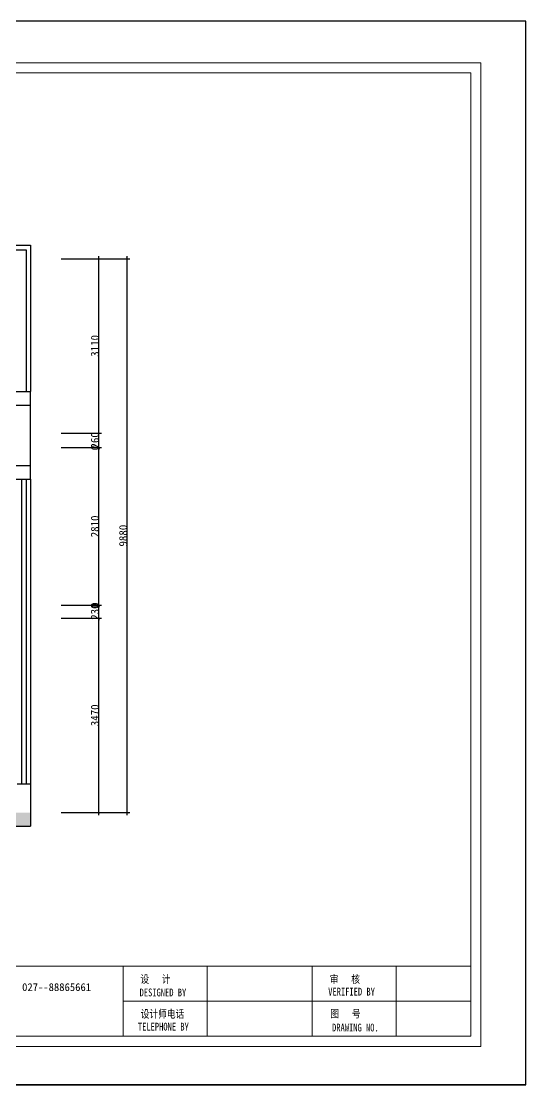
# Model space of a CAD drawing. Header units: inches. Extents: x 1174834 to 1369688, y -175882 to -108740.
# Drawn here: x 1323863 to 1332861, y -175882 to -156912 of the extents above; entities that cross this region are included whole.
import ezdxf

# ---------------------------------------------------------------- set-up
doc = ezdxf.new("R2010")
doc.units = ezdxf.units.IN
doc.header["$LTSCALE"] = 500
doc.header["$MEASUREMENT"] = 0
doc.layers.add('022外尺寸标注', color=4, linetype='Continuous', lineweight=0)
doc.layers.add('填充线', color=143, linetype='Continuous', lineweight=9)
for name, color, linetype in [('A-01-原始墙体', 7, 'Continuous'), ('SH-尺寸标注', 32, 'Continuous'), ('WALL', 255, 'Continuous'), ('填充', 251, 'Continuous'), ('家具', 2, 'Continuous'), ('特细线', 251, 'Continuous')]:
    doc.layers.add(name, color=color, linetype=linetype)
doc.styles.add('QHGM-宋体', font='', dxfattribs={"width": 0.8})
doc.styles.add('宋体', font='', dxfattribs={"height": 80})
doc.styles.add('样式_1', font='')
doc.styles.add('黑体', font='simhei.ttf', dxfattribs={"height": 80})
doc.styles.get('QHGM-宋体').set_extended_font_data('SimSun')
doc.styles.get('宋体').set_extended_font_data('NSimSun')
doc.styles.get('样式_1').set_extended_font_data('FangSong_GB2312')
doc.dimstyles.new('D_20_2.35', dxfattribs={"dimtxt": 142.857143, "dimasz": 35.714286, "dimexe": 47.619048, "dimexo": 0, "dimgap": 0, "dimtad": 1, "dimdec": 0, "dimzin": 1, "dimdsep": 46, "dimtxsty": 'Standard', "dimblk": 'ARCHTICK', "dimcen": 0.09, "dimdle": 47.619048, "dimclrd": 252, "dimclre": 252, "dimclrt": 134, "dimadec": 0, "dimazin": 0, "dimtfac": 1, "dimtdec": 4, "dimtix": 1, "dimtmove": 2, "dimatfit": 3, "dimfxl": 1, "dimtolj": 1, "dimtzin": 0, "dimarcsym": 0})

# ---------------------------------------------------------------- blocks, each defined once
blk = doc.blocks.new('_ArchTick')
at = {"color": 0, "linetype": 'ByBlock', "const_width": 0.15}
blk.add_lwpolyline([(-0.5, -0.5), (0.5, 0.5)], dxfattribs=at)
blk = doc.blocks.new('*D63')
at = {"layer": 'Defpoints', "color": 0, "linetype": 'Continuous', "lineweight": -3, "transparency": 16777216}
for p in [(1324574, -167557), (1325249, -167557), (1324574, -171027)]:
    blk.add_point(p, dxfattribs=at)
at = {"layer": 'SH-尺寸标注', "color": 252, "linetype": 'Continuous', "lineweight": -2, "transparency": 16777216}
for p, q in [((1324574, -167557), (1325296, -167557)), ((1325249, -171075), (1325249, -167510)), ((1324574, -171027), (1325296, -171027))]:
    blk.add_line(p, q, dxfattribs=at)
at = {"layer": 'SH-尺寸标注', "color": 252, "linetype": 'Continuous', "lineweight": -2, "transparency": 16777216, "xscale": 35.71428581050463, "yscale": 35.71428581050463, "zscale": 35.71428581050463}
for p, rotation in [((1325249, -167557), 90), ((1325249, -171027), 270)]:
    blk.add_blockref('_ArchTick', p, dxfattribs=dict(at, rotation=rotation))
at = {"layer": 'SH-尺寸标注', "color": 134, "linetype": 'Continuous', "transparency": 16777216, "insert": (1325177, -169292), "char_height": 142.9, "attachment_point": 5, "rotation": 90}
blk.add_mtext('\\A1;3470', dxfattribs=at)
blk = doc.blocks.new('*D64')
at = {"layer": 'Defpoints', "color": 0, "linetype": 'Continuous', "lineweight": -3, "transparency": 16777216}
for p in [(1324574, -167327), (1325249, -167327), (1324574, -167557)]:
    blk.add_point(p, dxfattribs=at)
at = {"layer": 'SH-尺寸标注', "color": 252, "linetype": 'Continuous', "lineweight": -2, "transparency": 16777216}
for p, q in [((1325249, -167327), (1325249, -167292)), ((1324574, -167327), (1325296, -167327)), ((1325249, -167557), (1325249, -167327)), ((1324574, -167557), (1325296, -167557)), ((1325249, -167557), (1325249, -167593))]:
    blk.add_line(p, q, dxfattribs=at)
at = {"layer": 'SH-尺寸标注', "color": 252, "linetype": 'Continuous', "lineweight": -2, "transparency": 16777216, "xscale": 35.71428581050463, "yscale": 35.71428581050463, "zscale": 35.71428581050463}
for p, rotation in [((1325249, -167327), 270), ((1325249, -167557), 90)]:
    blk.add_blockref('_ArchTick', p, dxfattribs=dict(at, rotation=rotation))
at = {"layer": 'SH-尺寸标注', "color": 134, "linetype": 'Continuous', "transparency": 16777216, "insert": (1325177, -167442), "char_height": 142.9, "attachment_point": 5, "rotation": 90}
blk.add_mtext('\\A1;230', dxfattribs=at)
blk = doc.blocks.new('*D65')
at = {"layer": 'Defpoints', "color": 0, "linetype": 'Continuous', "lineweight": -3, "transparency": 16777216}
for p in [(1324574, -167327), (1324574, -167327), (1325249, -167327)]:
    blk.add_point(p, dxfattribs=at)
at = {"layer": 'SH-尺寸标注', "color": 252, "linetype": 'Continuous', "lineweight": -2, "transparency": 16777216}
for p, q in [((1325249, -167327), (1325249, -167292)), ((1324574, -167327), (1325296, -167327)), ((1324574, -167327), (1325296, -167327)), ((1325249, -167327), (1325249, -167363)), ((1325249, -167327), (1325249, -167327))]:
    blk.add_line(p, q, dxfattribs=at)
at = {"layer": 'SH-尺寸标注', "color": 252, "linetype": 'Continuous', "lineweight": -2, "transparency": 16777216, "xscale": 35.71428581050463, "yscale": 35.71428581050463, "zscale": 35.71428581050463}
for rotation in [90, 270]:
    blk.add_blockref('_ArchTick', (1325249, -167327), dxfattribs=dict(at, rotation=rotation))
at = {"layer": 'SH-尺寸标注', "color": 134, "linetype": 'Continuous', "transparency": 16777216, "insert": (1325177, -167327), "char_height": 142.9, "attachment_point": 5, "rotation": 90}
blk.add_mtext('\\A1;0', dxfattribs=at)
blk = doc.blocks.new('*D66')
at = {"layer": 'Defpoints', "color": 0, "linetype": 'Continuous', "lineweight": -3, "transparency": 16777216}
for p in [(1324574, -164517), (1325249, -164517), (1324574, -167327)]:
    blk.add_point(p, dxfattribs=at)
at = {"layer": 'SH-尺寸标注', "color": 252, "linetype": 'Continuous', "lineweight": -2, "transparency": 16777216}
for p, q in [((1325249, -167375), (1325249, -164470)), ((1324574, -164517), (1325296, -164517)), ((1324574, -167327), (1325296, -167327))]:
    blk.add_line(p, q, dxfattribs=at)
at = {"layer": 'SH-尺寸标注', "color": 252, "linetype": 'Continuous', "lineweight": -2, "transparency": 16777216, "xscale": 35.71428581050463, "yscale": 35.71428581050463, "zscale": 35.71428581050463}
for p, rotation in [((1325249, -164517), 90), ((1325249, -167327), 270)]:
    blk.add_blockref('_ArchTick', p, dxfattribs=dict(at, rotation=rotation))
at = {"layer": 'SH-尺寸标注', "color": 134, "linetype": 'Continuous', "transparency": 16777216, "insert": (1325177, -165922), "char_height": 142.9, "attachment_point": 5, "rotation": 90}
blk.add_mtext('\\A1;2810', dxfattribs=at)
blk = doc.blocks.new('*D67')
at = {"layer": 'Defpoints', "color": 0, "linetype": 'Continuous', "lineweight": -3, "transparency": 16777216}
for p in [(1324574, -164517), (1324574, -164517), (1325249, -164517)]:
    blk.add_point(p, dxfattribs=at)
at = {"layer": 'SH-尺寸标注', "color": 252, "linetype": 'Continuous', "lineweight": -2, "transparency": 16777216}
for p, q in [((1324574, -164517), (1325296, -164517)), ((1324574, -164517), (1325296, -164517)), ((1325249, -164517), (1325249, -164482)), ((1325249, -164517), (1325249, -164553)), ((1325249, -164517), (1325249, -164517))]:
    blk.add_line(p, q, dxfattribs=at)
at = {"layer": 'SH-尺寸标注', "color": 252, "linetype": 'Continuous', "lineweight": -2, "transparency": 16777216, "xscale": 35.71428581050463, "yscale": 35.71428581050463, "zscale": 35.71428581050463}
for rotation in [90, 270]:
    blk.add_blockref('_ArchTick', (1325249, -164517), dxfattribs=dict(at, rotation=rotation))
at = {"layer": 'SH-尺寸标注', "color": 134, "linetype": 'Continuous', "transparency": 16777216, "insert": (1325177, -164517), "char_height": 142.9, "attachment_point": 5, "rotation": 90}
blk.add_mtext('\\A1;0', dxfattribs=at)
blk = doc.blocks.new('*D68')
at = {"layer": 'Defpoints', "color": 0, "linetype": 'Continuous', "lineweight": -3, "transparency": 16777216}
for p in [(1324574, -164257), (1325249, -164257), (1324574, -164517)]:
    blk.add_point(p, dxfattribs=at)
at = {"layer": 'SH-尺寸标注', "color": 252, "linetype": 'Continuous', "lineweight": -2, "transparency": 16777216}
for p, q in [((1324574, -164257), (1325296, -164257)), ((1325249, -164257), (1325249, -164222)), ((1325249, -164517), (1325249, -164257)), ((1324574, -164517), (1325296, -164517)), ((1325249, -164517), (1325249, -164553))]:
    blk.add_line(p, q, dxfattribs=at)
at = {"layer": 'SH-尺寸标注', "color": 252, "linetype": 'Continuous', "lineweight": -2, "transparency": 16777216, "xscale": 35.71428581050463, "yscale": 35.71428581050463, "zscale": 35.71428581050463}
for p, rotation in [((1325249, -164257), 270), ((1325249, -164517), 90)]:
    blk.add_blockref('_ArchTick', p, dxfattribs=dict(at, rotation=rotation))
at = {"layer": 'SH-尺寸标注', "color": 134, "linetype": 'Continuous', "transparency": 16777216, "insert": (1325177, -164387), "char_height": 142.9, "attachment_point": 5, "rotation": 90}
blk.add_mtext('\\A1;260', dxfattribs=at)
blk = doc.blocks.new('*D69')
at = {"layer": 'Defpoints', "color": 0, "linetype": 'Continuous', "lineweight": -3, "transparency": 16777216}
for p in [(1324574, -161147), (1325249, -161147), (1324574, -164257)]:
    blk.add_point(p, dxfattribs=at)
at = {"layer": 'SH-尺寸标注', "color": 252, "linetype": 'Continuous', "lineweight": -2, "transparency": 16777216}
for p, q in [((1324574, -161147), (1325296, -161147)), ((1325249, -164305), (1325249, -161100)), ((1324574, -164257), (1325296, -164257))]:
    blk.add_line(p, q, dxfattribs=at)
at = {"layer": 'SH-尺寸标注', "color": 252, "linetype": 'Continuous', "lineweight": -2, "transparency": 16777216, "xscale": 35.71428581050463, "yscale": 35.71428581050463, "zscale": 35.71428581050463}
for p, rotation in [((1325249, -161147), 90), ((1325249, -164257), 270)]:
    blk.add_blockref('_ArchTick', p, dxfattribs=dict(at, rotation=rotation))
at = {"layer": 'SH-尺寸标注', "color": 134, "linetype": 'Continuous', "transparency": 16777216, "insert": (1325177, -162702), "char_height": 142.9, "attachment_point": 5, "rotation": 90}
blk.add_mtext('\\A1;3110', dxfattribs=at)
blk = doc.blocks.new('*D70')
at = {"layer": 'Defpoints', "color": 0, "linetype": 'Continuous', "lineweight": -3, "transparency": 16777216}
for p in [(1324574, -161147), (1325752, -161147), (1324574, -171027)]:
    blk.add_point(p, dxfattribs=at)
at = {"layer": 'SH-尺寸标注', "color": 252, "linetype": 'Continuous', "lineweight": -2, "transparency": 16777216}
for p, q in [((1324574, -161147), (1325800, -161147)), ((1325752, -171075), (1325752, -161100)), ((1324574, -171027), (1325800, -171027))]:
    blk.add_line(p, q, dxfattribs=at)
at = {"layer": 'SH-尺寸标注', "color": 252, "linetype": 'Continuous', "lineweight": -2, "transparency": 16777216, "xscale": 35.71428581050463, "yscale": 35.71428581050463, "zscale": 35.71428581050463}
for p, rotation in [((1325752, -161147), 90), ((1325752, -171027), 270)]:
    blk.add_blockref('_ArchTick', p, dxfattribs=dict(at, rotation=rotation))
at = {"layer": 'SH-尺寸标注', "color": 134, "linetype": 'Continuous', "transparency": 16777216, "insert": (1325681, -166087), "char_height": 142.9, "attachment_point": 5, "rotation": 90}
blk.add_mtext('\\A1;9880', dxfattribs=at)
blk = doc.blocks.new('grhfgxghd')
at = {"layer": '填充'}
h = blk.add_hatch(color=256, dxfattribs=at)
edge = h.paths.add_edge_path()
edge.add_line((4603.04, -586.82), (4601.8, -586.82))
edge.add_line((4601.8, -586.82), (4606.01, -582.6))
edge.add_line((4606.01, -582.6), (4610.23, -586.82))
edge.add_line((4610.23, -586.82), (4609, -586.82))
edge.add_ellipse((4606.02, -587.69), major_axis=(3.1, 0), ratio=1, start_angle=16.2569, end_angle=163.6607)
edge = h.paths.add_edge_path()
edge.add_line((4617.71, -594.3), (4613.66, -598.36))
edge.add_line((4613.66, -598.36), (4613.66, -597.18))
edge.add_ellipse((4612.65, -594.25), major_axis=(3.1, 0), ratio=1, start_angle=-71.1175, end_angle=-0.0533)
edge.add_ellipse((4612.65, -594.25), major_axis=(-3.1, 0), ratio=1, start_angle=180.0264, end_angle=251.0906)
edge.add_line((4613.66, -591.31), (4613.66, -590.25))
edge.add_line((4613.66, -590.25), (4617.71, -594.3))
edge = h.paths.add_edge_path()
edge.add_ellipse((4599.6, -594.18), major_axis=(3.1, 0), ratio=1, start_angle=179.9724, end_angle=251.2533)
edge.add_line((4598.6, -597.12), (4598.6, -598.6))
edge.add_line((4598.6, -598.6), (4594.31, -594.3))
edge.add_line((4594.31, -594.3), (4598.6, -590.01))
edge.add_line((4598.6, -590.01), (4598.6, -591.24))
edge.add_ellipse((4599.6, -594.18), major_axis=(3.1, 0), ratio=1, start_angle=108.6746, end_angle=179.9555)
edge = h.paths.add_edge_path()
edge.add_line((4601.18, -601.17), (4603.01, -601.17))
edge.add_ellipse((4606.09, -600.8), major_axis=(3.1, 0), ratio=1, start_angle=186.7941, end_angle=353.0374)
edge.add_line((4609.17, -601.17), (4610.84, -601.17))
edge.add_line((4610.84, -601.17), (4606.01, -606))
edge.add_line((4606.01, -606), (4601.18, -601.17))
for p, q in [((4606.01, -582.6), (4601.8, -586.82)), ((4610.23, -586.82), (4606.01, -582.6)), ((4603.04, -586.82), (4601.8, -586.82)), ((4610.23, -586.82), (4609, -586.82)), ((4617.71, -594.3), (4613.66, -590.25)), ((4613.66, -590.25), (4613.66, -591.31)), ((4613.66, -598.36), (4617.71, -594.3)), ((4613.66, -597.18), (4613.66, -598.36)), ((4601.18, -601.17), (4606.01, -606)), ((4603.01, -601.17), (4601.18, -601.17)), ((4606.01, -606), (4610.84, -601.17)), ((4610.84, -601.17), (4609.17, -601.17))]:
    blk.add_line(p, q, dxfattribs=at)
for centre in [(4606.02, -587.69), (4599.6, -594.18), (4612.65, -594.25), (4606.09, -600.8)]:
    blk.add_ellipse(centre, major_axis=(-3.1, 0), ratio=1, start_param=3.141678, end_param=9.424863, dxfattribs=at)
at = {"layer": 'WALL', "color": 4}
for s, p in [('A', (4604.67, -589.87)), ('B', (4597.98, -596.43)), ('D', (4611.14, -596.34)), ('C', (4604.71, -602.81))]:
    blk.add_text(s, height=4.14, dxfattribs=at).set_placement(p)
blk = doc.blocks.new('gndghfggn')
at = {"layer": '022外尺寸标注'}
h = blk.add_hatch(color=143, dxfattribs=at)
h.dxf.hatch_style = 1
h.paths.add_polyline_path([(4708.14, -1030.86), (4707.46, -1030.86), (4707.46, -1031.54), (4708.14, -1031.54)], flags=17)
h.paths.add_polyline_path([(4708.93, -1030.86), (4708.25, -1030.86), (4708.25, -1031.54), (4708.93, -1031.54)], flags=17)
h.paths.add_polyline_path([(4708.93, -1032.34), (4708.93, -1031.66), (4708.25, -1031.66), (4708.25, -1032.34)], flags=17)
h.paths.add_polyline_path([(4708.14, -1031.66), (4707.46, -1031.66), (4707.46, -1032.34), (4708.14, -1032.34)], flags=17)
h.paths.add_polyline_path([(4710.39, -1028.73), (4708.02, -1028.73), (4707.62, -1028.77), (4707.04, -1028.94), (4706.7, -1029.1), (4706.37, -1029.31), (4706.02, -1029.61), (4705.8, -1029.84), (4705.54, -1030.22), (4705.33, -1030.65), (4705.17, -1031.15), (4705.12, -1031.56), (4705.12, -1034.73), (4705.63, -1034.73), (4705.63, -1031.71), (4705.66, -1031.4), (4705.7, -1031.18), (4705.76, -1030.99), (4705.85, -1030.73), (4706.05, -1030.36), (4706.27, -1030.1), (4706.51, -1029.86), (4706.75, -1029.68), (4706.93, -1029.57), (4707.07, -1029.49), (4707.22, -1029.44), (4707.43, -1029.37), (4707.64, -1029.3), (4707.9, -1029.25), (4710.39, -1029.25), (4710.39, -1034.74), (4710.9, -1034.74), (4710.9, -1026.02), (4711.04, -1026.09), (4711.14, -1026.15), (4711.24, -1026.23), (4711.29, -1026.29), (4711.34, -1026.33), (4711.42, -1026.44), (4711.51, -1026.59), (4711.56, -1026.72), (4711.58, -1026.77), (4711.61, -1026.83), (4711.62, -1026.91), (4711.64, -1027.02), (4711.66, -1027.11), (4711.66, -1034.74), (4712.18, -1034.74), (4712.18, -1027.13), (4712.16, -1026.9), (4712.1, -1026.66), (4711.98, -1026.37), (4711.84, -1026.12), (4711.62, -1025.87), (4711.38, -1025.68), (4711.25, -1025.62), (4710.9, -1025.48), (4710.9, -1023.79), (4707.06, -1023.79), (4707.06, -1024.27), (4707.14, -1024.6), (4707.32, -1024.97), (4707.55, -1025.23), (4707.8, -1025.43), (4708.08, -1025.58), (4708.35, -1025.69), (4708.74, -1025.79), (4709.09, -1025.84), (4709.57, -1025.9), (4710.02, -1025.93), (4710.39, -1025.93)])
h.paths.add_polyline_path([(4710.4, -1025.43), (4710.04, -1025.43), (4709.62, -1025.4), (4709.16, -1025.34), (4708.84, -1025.3), (4708.51, -1025.21), (4708.29, -1025.12), (4708.07, -1025.01), (4707.89, -1024.87), (4707.74, -1024.69), (4707.62, -1024.44), (4707.58, -1024.29), (4710.4, -1024.29)], flags=16)
h.paths.add_polyline_path([(4711.43, -1025, 0.456232), (4713.06, -1023.39, 0.456232)])
at = {"layer": '022外尺寸标注', "color": 143}
for points in [[(4710.9, -1026.02), (4711.04, -1026.09), (4711.14, -1026.15), (4711.24, -1026.23), (4711.29, -1026.29), (4711.34, -1026.33), (4711.42, -1026.44), (4711.51, -1026.59), (4711.56, -1026.72), (4711.58, -1026.77), (4711.61, -1026.83), (4711.62, -1026.91), (4711.64, -1027.02), (4711.66, -1027.11), (4711.66, -1034.74), (4712.18, -1034.74), (4712.18, -1027.13), (4712.16, -1026.9), (4712.1, -1026.66), (4711.98, -1026.37), (4711.84, -1026.12), (4711.62, -1025.87), (4711.38, -1025.68), (4711.25, -1025.62), (4710.9, -1025.48), (4710.9, -1023.79), (4707.06, -1023.79), (4707.06, -1024.27), (4707.14, -1024.6), (4707.32, -1024.97), (4707.55, -1025.23), (4707.8, -1025.43), (4708.08, -1025.58), (4708.35, -1025.69), (4708.74, -1025.79), (4709.09, -1025.84), (4709.57, -1025.9), (4710.02, -1025.93), (4710.39, -1025.93), (4710.39, -1028.73), (4708.02, -1028.73), (4707.62, -1028.77), (4707.04, -1028.94), (4706.7, -1029.1), (4706.37, -1029.31), (4706.02, -1029.61), (4705.8, -1029.84), (4705.54, -1030.22), (4705.33, -1030.65), (4705.17, -1031.15), (4705.12, -1031.56), (4705.12, -1034.73), (4705.63, -1034.73), (4705.63, -1031.71), (4705.66, -1031.4), (4705.7, -1031.18), (4705.76, -1030.99), (4705.85, -1030.73), (4706.05, -1030.36), (4706.27, -1030.1), (4706.51, -1029.86), (4706.75, -1029.68), (4706.93, -1029.57), (4707.07, -1029.49), (4707.22, -1029.44), (4707.43, -1029.37), (4707.64, -1029.3), (4707.9, -1029.25), (4710.39, -1029.25), (4710.39, -1034.74)], [(4710.39, -1034.74), (4710.9, -1034.74), (4710.9, -1026.02)]]:
    blk.add_lwpolyline(points, dxfattribs=at)
for points in [[(4710.4, -1025.43), (4710.4, -1024.29), (4707.58, -1024.29), (4707.62, -1024.44), (4707.74, -1024.69), (4707.89, -1024.87), (4708.07, -1025.01), (4708.29, -1025.12), (4708.51, -1025.21), (4708.84, -1025.3), (4709.16, -1025.34), (4709.62, -1025.4), (4710.04, -1025.43)], [(4707.46, -1031.54), (4708.14, -1031.54), (4708.14, -1030.86), (4707.46, -1030.86)], [(4707.46, -1032.34), (4708.14, -1032.34), (4708.14, -1031.66), (4707.46, -1031.66)], [(4708.25, -1031.54), (4708.93, -1031.54), (4708.93, -1030.86), (4708.25, -1030.86)], [(4708.25, -1032.34), (4708.93, -1032.34), (4708.93, -1031.66), (4708.25, -1031.66)]]:
    blk.add_lwpolyline(points, close=True, dxfattribs=at)
for centre, start, end in [((4712.95, -1024.9), 85.683, 183.7789), ((4711.55, -1023.49), 265.683, 3.7789)]:
    blk.add_arc(centre, 1.52, start, end, dxfattribs=at)
at = {"layer": '022外尺寸标注', "color": 143, "attachment_point": 1}
for s, width, insert, char_height, style in [('{\\f南宋书局体|b1|i0|c134|p2;\\T1.3;长颈鹿装饰}', 35.0689, (4713.92, -1026.39), 4, '宋体'), ('{\\f汉仪全唐诗简|b1|i0|c134|p18;\\T1.3;GIRAFFE DECOR}', 39.5744, (4714.68, -1032.6), 1.5, '样式_1')]:
    blk.add_mtext_dynamic_manual_height_columns(s, width=width, gutter_width=12.5, heights=[0], dxfattribs=dict(at, insert=insert, char_height=char_height, style=style))
blk = doc.blocks.new('JNNJ')
at = {"layer": 'WALL', "color": 8, "ltscale": 0.5}
for p, q in [((283797, -80914), (283797, -98160)), ((308185, -80914), (283797, -80914)), ((308185, -98160), (308185, -80914)), ((283797, -98160), (308185, -98160)), ((308185, -98160), (283797, -98160))]:
    blk.add_line(p, q, dxfattribs=at)
at = {"layer": '填充线'}
for p, q in [((284431, -81588), (307456, -81588)), ((284431, -97537), (284431, -81588)), ((307456, -81588), (307456, -97537)), ((284594, -81751), (284594, -97374)), ((307293, -81751), (284594, -81751)), ((307293, -97374), (307293, -81751)), ((307293, -96236), (284612, -96236)), ((301659, -96805), (307293, -96805)), ((284594, -97374), (307293, -97374)), ((284431, -97537), (307456, -97537))]:
    blk.add_line(p, q, dxfattribs=at)
blk = doc.blocks.new('HHYT')
at = {"layer": '填充线'}
for p, q in [((390529, -114619), (390529, -113481)), ((397952, -113481), (397952, -114619)), ((400946, -113481), (400946, -114619)), ((400946, -113481), (400946, -114619)), ((402306, -113481), (402306, -114619)), ((404011, -113481), (404011, -114619)), ((405371, -113481), (405371, -114619))]:
    blk.add_line(p, q, dxfattribs=at)
blk.add_blockref('JNNJ', (99287, -17246))
at = {"layer": '填充'}
for name, p, xscale, yscale, zscale in [('grhfgxghd', (170750, -86449), 46.45337964286096, 46.45337964286096, 46.45337964286096), ('gndghfggn', (117997, -54237), 58.06672455353011, 58.06672455353011, 58.06672455353011)]:
    blk.add_blockref(name, p, dxfattribs=dict(at, xscale=xscale, yscale=yscale, zscale=zscale))
at = {"layer": '填充线'}
for s, height, style, width, p in [('设   计', 126.5, 'QHGM-宋体', 0.8, (401222, -113756)), ('审   核', 126.5, 'QHGM-宋体', 0.8, (404294, -113759)), ('武汉市长颈鹿装饰设计工程有限责任公司', 166.55, 'QHGM-宋体', 0.8, (393701, -114005)), ('咨询热线：027--88865661 ', 126.47, '宋体', 1, (398443, -113886)), ('DESIGNED BY', 126.47, 'QHGM-宋体', 0.8, (401210, -113972)), ('VERIFIED BY', 126.47, 'QHGM-宋体', 0.8, (404269, -113959)), ('设计师电话', 126.5, 'QHGM-宋体', 0.8, (401228, -114321)), ('图   号', 126.5, 'QHGM-宋体', 0.8, (404305, -114317)), (' TELEPHONE BY', 126.47, 'QHGM-宋体', 0.8, (401114, -114527)), ('DRAWING NO.', 126.47, 'QHGM-宋体', 0.8, (404331, -114541))]:
    blk.add_text(s, height=height, dxfattribs=dict(at, style=style, width=width)).set_placement(p)
for s, height, style, p in [('地址：武汉市白沙洲大道白沙洲未来城4栋2楼', 102.81, '黑体', (393692, -114311)), ('网址: ', 126.5, '宋体', (398433, -114314))]:
    blk.add_text(s, height=height, dxfattribs=dict(at, style=style)).set_placement(p)
at = {"layer": '家具', "color": 8, "width": 1}
for s, p in [('图中所标尺寸施工方必须在现场度量，如有误差', (385532, -113923)), ('行，如有改动必须通知设计师。', (385541, -114399))]:
    blk.add_text(s, height=142.79, dxfattribs=at).set_placement(p)
at = {"layer": '家具', "color": 8}
blk.add_text('以现场尺寸为准！所有施工必须严格按照图纸进', height=142.79, dxfattribs=at).set_placement((385535, -114161))

msp = doc.modelspace()

# ---------------------------------------------------------------- hatches: boundary and pattern name
at = {"layer": '特细线'}
h = msp.add_hatch(color=256, dxfattribs=at)
h.dxf.hatch_style = 1
h.paths.add_polyline_path([(1324028.3, -171027.4), (1322478.3, -171027.4), (1322478.3, -170848.3), (1322478.3, -170512), (1322218.3, -170512), (1322218.3, -171027.4), (1320851.5, -171027.4), (1320851.5, -171267.4), (1324028.3, -171267.4)])

# ---------------------------------------------------------------- linework, layer by layer
at = {"layer": 'A-01-原始墙体', "color": 4}
for p, q in [((1323128.3, -163517.4), (1324028.3, -163517.4)), ((1324028.3, -163757.4), (1324028.3, -163517.4)), ((1323458.3, -163757.4), (1324028.3, -163757.4)), ((1324028.3, -165077.4), (1324028.3, -163757.4)), ((1323458.3, -164837.4), (1324028.3, -164837.4)), ((1323218.3, -165077.4), (1324028.3, -165077.4)), ((1323788.3, -170514.2), (1324028.3, -170514.2)), ((1324028.3, -170514.2), (1324028.3, -171267.4)), ((1313958.3, -171267.4), (1324028.3, -171267.4))]:
    msp.add_line(p, q, dxfattribs=at)
at = {"layer": '特细线'}
for p, q in [((1323303, -160907.4), (1324028.3, -160907.4)), ((1323303, -160987.4), (1323948.3, -160987.4)), ((1323948.3, -160987.4), (1323948.3, -163517.4)), ((1324028.3, -160907.4), (1324028.3, -163517.4)), ((1323868.3, -165077.4), (1323868.3, -170514.2)), ((1323948.3, -165077.4), (1323948.3, -170514.2)), ((1324028.3, -165077.4), (1324028.3, -170514.2))]:
    msp.add_line(p, q, dxfattribs=at)

# ---------------------------------------------------------------- block references
at = {"xscale": 1.1, "yscale": 1.1, "zscale": 1.1}
msp.add_blockref('HHYT', (884642.1, -48936), dxfattribs=at)

# ---------------------------------------------------------------- dimensions: what is measured, and where the dimension line sits
at = {"layer": 'SH-尺寸标注', "color": 252, "linetype": 'Continuous'}
for base, p1, p2, picture, middle in [((1325248.8, -161147.4), (1324573.6, -164257.4), (1324573.6, -161147.4), '*D69', (1325177.3, -162702.4)), ((1325248.8, -164257.4), (1324573.6, -164517.4), (1324573.6, -164257.4), '*D68', (1325177.3, -164387.4)), ((1325248.7532666, -164517.4021838), (1324573.5729038, -164517.4021838), (1324573.5729038, -164517.4021838), '*D67', (1325177.324695, -164517.4021838)), ((1325248.8, -164517.4), (1324573.6, -167327.4), (1324573.6, -164517.4), '*D66', (1325177.3, -165922.4)), ((1325248.7532666, -167327.4021838), (1324573.5729038, -167327.4021838), (1324573.5729038, -167327.4021838), '*D65', (1325177.324695, -167327.4021838)), ((1325248.8, -167327.4), (1324573.6, -167557.4), (1324573.6, -167327.4), '*D64', (1325177.3, -167442.4)), ((1325248.8, -167557.4), (1324573.6, -171027.4), (1324573.6, -167557.4), '*D63', (1325177.3, -169292.4))]:
    dim = msp.add_linear_dim(base=base, p1=p1, p2=p2, angle=270, dimstyle='D_20_2.35', dxfattribs=at)
    dim.commit()
    dim.dimension.update_dxf_attribs({"geometry": picture, "text_midpoint": middle})
dim = msp.add_aligned_dim(p1=(1324573.6, -171027.4), p2=(1324573.6, -161147.4), distance=-1178.6, dimstyle='D_20_2.35', dxfattribs=at)
dim.commit()
dim.dimension.update_dxf_attribs({"geometry": '*D70', "text_midpoint": (1325680.8, -166087.4)})

doc.saveas('drawing.dxf')
